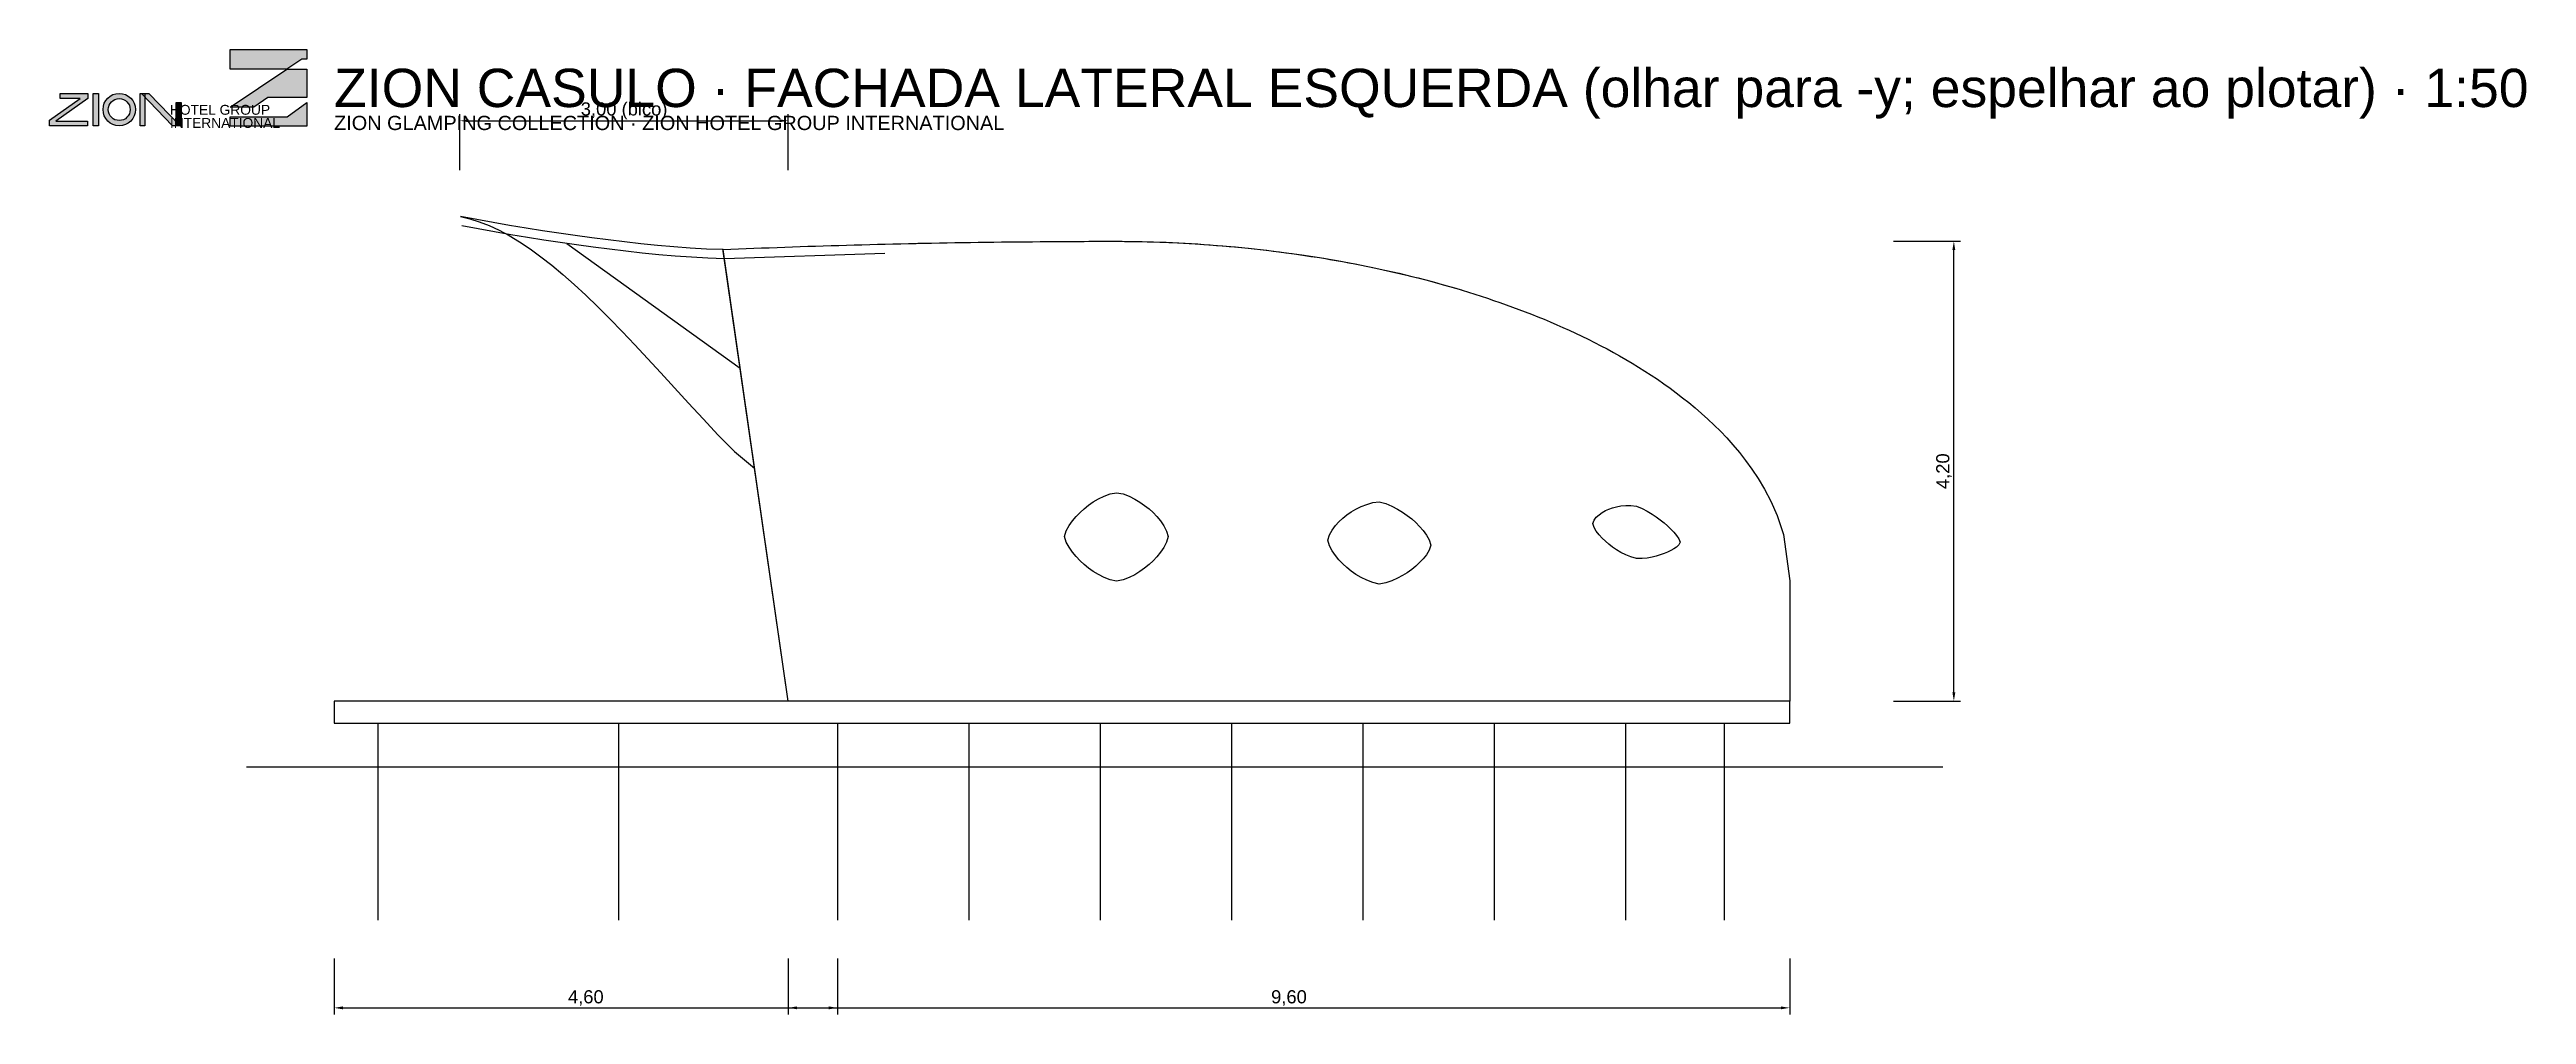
# Model space of a CAD drawing. Header units: metres. Extents: x -6.3 to 16.3, y -2.9 to 6.
import ezdxf
from ezdxf.enums import TextEntityAlignment as Align

# ---------------------------------------------------------------- set-up
doc = ezdxf.new("R2010")
doc.units = ezdxf.units.M
for name, color, linetype in [('COBERTURA', 3, 'CONTINUOUS'), ('COTAS', 2, 'CONTINUOUS'), ('DECK', 32, 'CONTINUOUS'), ('ESQUADRIAS', 4, 'CONTINUOUS'), ('ESTRUTURA', 1, 'CONTINUOUS'), ('FUNDACAO', 5, 'CONTINUOUS'), ('TEXTO', 7, 'CONTINUOUS')]:
    doc.layers.add(name, color=color, linetype=linetype)
doc.styles.add('ZION', font='arial.ttf')
doc.dimstyles.new('ZION_M', dxfattribs={"dimtxt": 0.12, "dimasz": 0.08, "dimexe": 0.06, "dimexo": 0.05, "dimgap": 0.03, "dimtad": 1, "dimtxsty": 'ZION', "dimcen": 2.5, "dimclrd": 2, "dimclre": 2, "dimclrt": 2, "dimazin": 3, "dimtfac": 1, "dimtmove": 0, "dimatfit": 3})

msp = doc.modelspace()

# ---------------------------------------------------------------- hatches: boundary and pattern name
at = {"layer": 'TEXTO'}
for points in [[(-4.65, 5.95), (-3.95, 5.95), (-3.95, 5.862), (-3.996, 5.862), (-4.131, 5.771), (-4.65, 5.771)], [(-4.131, 5.771), (-3.95, 5.771), (-3.95, 5.511), (-4.304, 5.511), (-4.432, 5.425), (-4.65, 5.425)], [(-6.203, 5.55), (-5.95, 5.55), (-5.95, 5.503), (-6.244, 5.297), (-5.953, 5.297), (-5.953, 5.253), (-6.3, 5.253), (-6.3, 5.306), (-6.019, 5.503), (-6.203, 5.503)], [(-5.9, 5.55), (-5.853, 5.55), (-5.853, 5.253), (-5.9, 5.253)], [(-5.472, 5.55), (-5.428, 5.55), (-5.428, 5.253), (-5.472, 5.253)], [(-5.459, 5.55), (-5.394, 5.55), (-5.106, 5.253), (-5.178, 5.253)], [(-5.144, 5.466), (-5.097, 5.466), (-5.097, 5.253), (-5.144, 5.253)], [(-4.65, 5.336), (-4.129, 5.336), (-3.95, 5.468), (-3.95, 5.25), (-4.65, 5.25)]]:
    msp.add_hatch(color=7, dxfattribs=at).paths.add_polyline_path(points)
h = msp.add_hatch(color=7, dxfattribs=at)
edge = h.paths.add_edge_path()
edge.add_arc((-5.663, 5.402), 0.148, 0, 360)
edge = h.paths.add_edge_path()
edge.add_arc((-5.663, 5.402), 0.1, 0, 360)

# ---------------------------------------------------------------- linework, layer by layer
at = {"layer": 'COBERTURA'}
for points in [[(-0.146, 4.125), (-0.296, 4.129), (-0.446, 4.138), (-0.596, 4.149), (-0.746, 4.162), (-0.896, 4.177), (-1.046, 4.194), (-1.196, 4.212), (-1.346, 4.231), (-1.496, 4.251), (-1.646, 4.273), (-1.796, 4.296), (-1.946, 4.32), (-2.096, 4.344), (-2.246, 4.37), (-2.396, 4.397), (-2.546, 4.425)], [(-2.546, 4.425), (-2.461, 4.405), (-2.373, 4.378), (-2.284, 4.343), (-2.193, 4.301), (-2.1, 4.251), (-2.006, 4.194), (-1.909, 4.13), (-1.811, 4.059), (-1.711, 3.981), (-1.609, 3.896), (-1.505, 3.804), (-1.399, 3.706), (-1.291, 3.602), (-1.181, 3.492), (-1.068, 3.376), (-0.953, 3.254), (-0.835, 3.128), (-0.715, 2.997), (-0.59, 2.861), (-0.462, 2.721), (-0.329, 2.577), (-0.19, 2.43), (-0.04, 2.28), (0.142, 2.129)]]:
    msp.add_lwpolyline(points, dxfattribs=at)
msp.add_lwpolyline([(-0.146, 4.125), (-0.076, 4.128), (-0.006, 4.13), (0.065, 4.133), (0.135, 4.136), (0.206, 4.139), (0.276, 4.141), (0.347, 4.144), (0.417, 4.146), (0.488, 4.149), (0.558, 4.151), (0.629, 4.154), (0.699, 4.156), (0.77, 4.158), (0.841, 4.16), (0.911, 4.162), (0.982, 4.164), (1.053, 4.166), (1.123, 4.168), (1.194, 4.17), (1.265, 4.172), (1.336, 4.174), (1.406, 4.175), (1.477, 4.177), (1.548, 4.179), (1.619, 4.18), (1.69, 4.182), (1.76, 4.183), (1.831, 4.184), (1.902, 4.186), (1.973, 4.187), (2.044, 4.188), (2.115, 4.189), (2.186, 4.19), (2.257, 4.191), (2.328, 4.192), (2.399, 4.193), (2.469, 4.194), (2.54, 4.195), (2.611, 4.196), (2.682, 4.196), (2.753, 4.197), (2.824, 4.198), (2.895, 4.198), (2.966, 4.198), (3.037, 4.199), (3.097, 4.199), (3.155, 4.199), (3.212, 4.2), (3.27, 4.2), (3.327, 4.2), (3.385, 4.2), (3.442, 4.2), (3.5, 4.2), (3.558, 4.199), (3.615, 4.198), (3.673, 4.197), (3.73, 4.196), (3.788, 4.194), (3.845, 4.192), (3.903, 4.19), (3.96, 4.187), (4.018, 4.185), (4.075, 4.182), (4.133, 4.178), (4.191, 4.175), (4.248, 4.171), (4.306, 4.167), (4.363, 4.162), (4.421, 4.158), (4.478, 4.153), (4.536, 4.148), (4.593, 4.142), (4.651, 4.136), (4.708, 4.13), (4.766, 4.124), (4.824, 4.117), (4.881, 4.11), (4.939, 4.103), (4.996, 4.095), (5.054, 4.088), (5.111, 4.08), (5.169, 4.071), (5.226, 4.062), (5.284, 4.053), (5.342, 4.044), (5.399, 4.034), (5.457, 4.024), (5.514, 4.014), (5.572, 4.004), (5.629, 3.993), (5.687, 3.981), (5.744, 3.97), (5.802, 3.958), (5.859, 3.946), (5.917, 3.933), (5.975, 3.92), (6.032, 3.907), (6.09, 3.893), (6.147, 3.879), (6.205, 3.865), (6.262, 3.85), (6.32, 3.835), (6.377, 3.819), (6.435, 3.803), (6.492, 3.787), (6.55, 3.77), (6.608, 3.753), (6.665, 3.735), (6.723, 3.717), (6.78, 3.699), (6.838, 3.68), (6.895, 3.66), (6.953, 3.641), (7.01, 3.62), (7.068, 3.599), (7.125, 3.578), (7.183, 3.556), (7.241, 3.534), (7.298, 3.511), (7.356, 3.487), (7.413, 3.463), (7.471, 3.438), (7.528, 3.413), (7.586, 3.387), (7.643, 3.36), (7.701, 3.333), (7.758, 3.305), (7.816, 3.276), (7.874, 3.246), (7.931, 3.216), (7.989, 3.185), (8.046, 3.153), (8.104, 3.12), (8.161, 3.086), (8.219, 3.051), (8.276, 3.014), (8.334, 2.977), (8.392, 2.939), (8.449, 2.899), (8.507, 2.858), (8.564, 2.815), (8.622, 2.771), (8.679, 2.726), (8.737, 2.678), (8.794, 2.628), (8.852, 2.576), (8.909, 2.522), (8.967, 2.465), (9.025, 2.404), (9.082, 2.34), (9.14, 2.272), (9.197, 2.199), (9.255, 2.12), (9.312, 2.033), (9.37, 1.937), (9.427, 1.826), (9.485, 1.695), (9.542, 1.521), (9.6, 1.1), (9.6, 0), (9.542, 0), (9.485, 0), (9.427, 0), (9.37, 0), (9.312, 0), (9.255, 0), (9.197, 0), (9.14, 0), (9.082, 0), (9.025, 0), (8.967, 0), (8.909, 0), (8.852, 0), (8.794, 0), (8.737, 0), (8.679, 0), (8.622, 0), (8.564, 0), (8.507, 0), (8.449, 0), (8.392, 0), (8.334, 0), (8.276, 0), (8.219, 0), (8.161, 0), (8.104, 0), (8.046, 0), (7.989, 0), (7.931, 0), (7.874, 0), (7.816, 0), (7.758, 0), (7.701, 0), (7.643, 0), (7.586, 0), (7.528, 0), (7.471, 0), (7.413, 0), (7.356, 0), (7.298, 0), (7.241, 0), (7.183, 0), (7.125, 0), (7.068, 0), (7.01, 0), (6.953, 0), (6.895, 0), (6.838, 0), (6.78, 0), (6.723, 0), (6.665, 0), (6.608, 0), (6.55, 0), (6.492, 0), (6.435, 0), (6.377, 0), (6.32, 0), (6.262, 0), (6.205, 0), (6.147, 0), (6.09, 0), (6.032, 0), (5.975, 0), (5.917, 0), (5.859, 0), (5.802, 0), (5.744, 0), (5.687, 0), (5.629, 0), (5.572, 0), (5.514, 0), (5.457, 0), (5.399, 0), (5.342, 0), (5.284, 0), (5.226, 0), (5.169, 0), (5.111, 0), (5.054, 0), (4.996, 0), (4.939, 0), (4.881, 0), (4.824, 0), (4.766, 0), (4.708, 0), (4.651, 0), (4.593, 0), (4.536, 0), (4.478, 0), (4.421, 0), (4.363, 0), (4.306, 0), (4.248, 0), (4.191, 0), (4.133, 0), (4.075, 0), (4.018, 0), (3.96, 0), (3.903, 0), (3.845, 0), (3.788, 0), (3.73, 0), (3.673, 0), (3.615, 0), (3.558, 0), (3.5, 0), (3.442, 0), (3.385, 0), (3.327, 0), (3.27, 0), (3.212, 0), (3.155, 0), (3.097, 0), (3.04, 0), (2.982, 0), (2.925, 0), (2.867, 0), (2.809, 0), (2.752, 0), (2.694, 0), (2.637, 0), (2.579, 0), (2.522, 0), (2.464, 0), (2.407, 0), (2.349, 0), (2.292, 0), (2.234, 0), (2.176, 0), (2.119, 0), (2.061, 0), (2.004, 0), (1.946, 0), (1.889, 0), (1.831, 0), (1.774, 0), (1.716, 0), (1.658, 0), (1.601, 0), (1.543, 0), (1.486, 0), (1.428, 0), (1.371, 0), (1.313, 0), (1.256, 0), (1.198, 0), (1.141, 0), (1.083, 0), (1.025, 0), (0.968, 0), (0.91, 0), (0.853, 0), (0.795, 0), (0.738, 0), (0.68, 0), (0.623, 0), (0.565, 0), (0.508, 0), (0.45, 0)], close=True, dxfattribs=at)
at = {"layer": 'DECK'}
msp.add_lwpolyline([(-3.7, -0.2), (9.6, -0.2), (9.6, 0), (-3.7, 0)], close=True, dxfattribs=at)
at = {"layer": 'ESQUADRIAS'}
msp.add_lwpolyline([(1.633, 4.181), (1.832, 4.185), (2.032, 4.188), (2.232, 4.191), (2.431, 4.194), (2.631, 4.196), (2.831, 4.198), (3.031, 4.199), (3.197, 4.2), (3.359, 4.2), (3.521, 4.199), (3.683, 4.197), (3.845, 4.192), (4.007, 4.185), (4.169, 4.176), (4.331, 4.165), (4.493, 4.151), (4.655, 4.136), (4.817, 4.118), (4.979, 4.098), (5.141, 4.075), (5.303, 4.05), (5.466, 4.023), (5.628, 3.993), (5.79, 3.96), (5.952, 3.925), (6.114, 3.887), (6.276, 3.846), (6.438, 3.802), (6.6, 3.755)], dxfattribs=at)
for points in [[(3.92, 1.503), (3.906, 1.451), (3.881, 1.403), (3.851, 1.36), (3.819, 1.319), (3.784, 1.282), (3.746, 1.247), (3.706, 1.215), (3.663, 1.184), (3.616, 1.155), (3.565, 1.13), (3.51, 1.108), (3.45, 1.095), (3.39, 1.108), (3.335, 1.13), (3.284, 1.156), (3.237, 1.184), (3.194, 1.215), (3.154, 1.248), (3.116, 1.283), (3.081, 1.32), (3.048, 1.361), (3.017, 1.405), (2.99, 1.453), (2.974, 1.505), (2.99, 1.556), (3.016, 1.604), (3.048, 1.647), (3.081, 1.687), (3.116, 1.724), (3.154, 1.758), (3.194, 1.789), (3.237, 1.819), (3.284, 1.847), (3.335, 1.871), (3.39, 1.892), (3.45, 1.904), (3.51, 1.892), (3.565, 1.871), (3.616, 1.846), (3.663, 1.818), (3.706, 1.788), (3.746, 1.757), (3.784, 1.722), (3.819, 1.686), (3.851, 1.646), (3.881, 1.602), (3.906, 1.554)], [(6.32, 1.425), (6.306, 1.38), (6.281, 1.338), (6.251, 1.3), (6.219, 1.265), (6.184, 1.232), (6.146, 1.202), (6.106, 1.173), (6.063, 1.147), (6.016, 1.122), (5.965, 1.099), (5.91, 1.081), (5.85, 1.07), (5.79, 1.083), (5.735, 1.105), (5.684, 1.13), (5.637, 1.158), (5.594, 1.188), (5.554, 1.22), (5.516, 1.254), (5.481, 1.291), (5.449, 1.33), (5.419, 1.373), (5.394, 1.42), (5.38, 1.47), (5.394, 1.518), (5.419, 1.563), (5.449, 1.603), (5.481, 1.639), (5.516, 1.672), (5.554, 1.702), (5.594, 1.729), (5.637, 1.755), (5.684, 1.778), (5.735, 1.797), (5.79, 1.813), (5.85, 1.82), (5.91, 1.804), (5.965, 1.781), (6.016, 1.755), (6.063, 1.726), (6.106, 1.696), (6.146, 1.665), (6.184, 1.631), (6.219, 1.596), (6.251, 1.558), (6.281, 1.517), (6.306, 1.472)], [(8.6, 1.452), (8.588, 1.428), (8.567, 1.408), (8.542, 1.39), (8.514, 1.375), (8.484, 1.361), (8.452, 1.348), (8.418, 1.336), (8.381, 1.325), (8.342, 1.315), (8.298, 1.307), (8.251, 1.302), (8.2, 1.302), (8.149, 1.317), (8.102, 1.337), (8.058, 1.359), (8.019, 1.383), (7.982, 1.408), (7.948, 1.433), (7.916, 1.461), (7.886, 1.489), (7.858, 1.52), (7.833, 1.552), (7.812, 1.587), (7.8, 1.622), (7.812, 1.654), (7.833, 1.68), (7.858, 1.703), (7.886, 1.723), (7.916, 1.74), (7.948, 1.754), (7.982, 1.766), (8.019, 1.776), (8.058, 1.783), (8.102, 1.787), (8.149, 1.787), (8.2, 1.781), (8.251, 1.76), (8.298, 1.735), (8.342, 1.709), (8.381, 1.682), (8.418, 1.655), (8.452, 1.628), (8.484, 1.601), (8.514, 1.572), (8.542, 1.543), (8.567, 1.513), (8.588, 1.483)]]:
    msp.add_lwpolyline(points, close=True, dxfattribs=at)
at = {"layer": 'ESTRUTURA'}
for points in [[(1.332, 4.089), (-0.134, 4.04), (-0.284, 4.044), (-0.434, 4.053), (-0.584, 4.064), (-0.734, 4.077), (-0.884, 4.092), (-1.034, 4.109), (-1.184, 4.127), (-1.334, 4.146), (-1.484, 4.166), (-1.634, 4.188), (-1.784, 4.211), (-1.934, 4.235), (-2.084, 4.259), (-2.234, 4.285), (-2.384, 4.312), (-2.534, 4.34)], [(-1.574, 4.179), (0.01, 3.042)], [(-1.574, 4.179), (0.01, 3.042)], [(0.45, 0), (-0.147, 4.13)]]:
    msp.add_lwpolyline(points, dxfattribs=at)
at = {"layer": 'FUNDACAO'}
for points in [[(-3.3, -0.2), (-3.3, -2)], [(-1.1, -0.2), (-1.1, -2)], [(0.9, -0.2), (0.9, -2)], [(2.1, -0.2), (2.1, -2)], [(3.3, -0.2), (3.3, -2)], [(4.5, -0.2), (4.5, -2)], [(5.7, -0.2), (5.7, -2)], [(6.9, -0.2), (6.9, -2)], [(8.1, -0.2), (8.1, -2)], [(9, -0.2), (9, -2)]]:
    msp.add_lwpolyline(points, dxfattribs=at)
at = {"layer": 'TEXTO'}
for points in [[(-4.65, 5.95), (-3.95, 5.95), (-3.95, 5.862), (-3.996, 5.862), (-4.131, 5.771), (-4.65, 5.771)], [(-4.131, 5.771), (-3.95, 5.771), (-3.95, 5.511), (-4.304, 5.511), (-4.432, 5.425), (-4.65, 5.425)], [(-6.203, 5.55), (-5.95, 5.55), (-5.95, 5.503), (-6.244, 5.297), (-5.953, 5.297), (-5.953, 5.253), (-6.3, 5.253), (-6.3, 5.306), (-6.019, 5.503), (-6.203, 5.503)], [(-5.9, 5.55), (-5.853, 5.55), (-5.853, 5.253), (-5.9, 5.253)], [(-5.472, 5.55), (-5.428, 5.55), (-5.428, 5.253), (-5.472, 5.253)], [(-5.459, 5.55), (-5.394, 5.55), (-5.106, 5.253), (-5.178, 5.253)], [(-5.144, 5.466), (-5.097, 5.466), (-5.097, 5.253), (-5.144, 5.253)], [(-4.65, 5.336), (-4.129, 5.336), (-3.95, 5.468), (-3.95, 5.25), (-4.65, 5.25)]]:
    msp.add_lwpolyline(points, close=True, dxfattribs=at)
msp.add_lwpolyline([(-4.5, -0.6), (11, -0.6)], dxfattribs=at)
for radius in [0.148, 0.1]:
    msp.add_circle((-5.663, 5.402), radius, dxfattribs=at)

# ---------------------------------------------------------------- texts
at = {"layer": 'TEXTO', "style": 'ZION'}
for s, height, p in [('ZION CASULO · FACHADA LATERAL ESQUERDA (olhar para -y; espelhar ao plotar) · 1:50', 0.35, (-3.7, 5.6)), ('HOTEL GROUP', 0.09, (-5.2, 5.4)), ('INTERNATIONAL', 0.09, (-5.2, 5.28)), ('ZION GLAMPING COLLECTION · ZION HOTEL GROUP INTERNATIONAL', 0.13, (-3.7, 5.28))]:
    msp.add_text(s, height=height, dxfattribs=at).set_placement(p, align=Align.MIDDLE_LEFT)

# ---------------------------------------------------------------- dimensions: what is measured, and where the dimension line sits
at = {"layer": 'COTAS'}
for base, p1, p2, text in [((-2.55, 5.3), (-2.55, 4.8), (0.45, 4.8), '3,00 (bico)'), ((-3.7, -2.8), (-3.7, -2.3), (0.9, -2.3), '4,60'), ((0.45, -2.8), (0.45, -2.3), (9.6, -2.3), '9,60')]:
    msp.add_linear_dim(base=base, p1=p1, p2=p2, text=text, dimstyle='ZION_M', dxfattribs=at).render()
msp.add_linear_dim(base=(11.1, 0), p1=(10.5, 0), p2=(10.5, 4.2), angle=90, text='4,20', dimstyle='ZION_M', dxfattribs=at).render()

doc.saveas('drawing.dxf')
